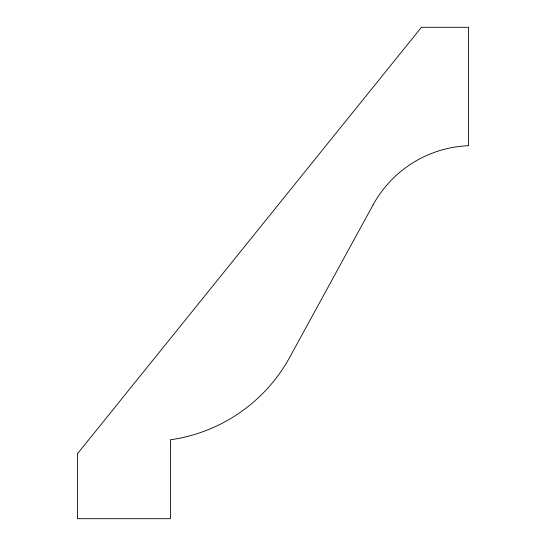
<?xml version="1.0" encoding="UTF-8"?>
<svg xmlns="http://www.w3.org/2000/svg" width="546" height="546" viewBox="0 0 546 546"><rect width="100%" height="100%" fill="white"/><g stroke="black" fill="none" stroke-linecap="round" stroke-linejoin="round"><path stroke-width="0.82" d="M373.068 204.9L289.769 357.22A161.746 161.746 0 0 1 170.441 439.769L170.441 518.7L77.436 518.7L77.436 453.774L421.423 27.3L468.564 27.3L468.564 145.693A113.998 113.998 0 0 0 373.068 204.9"/></g></svg>
